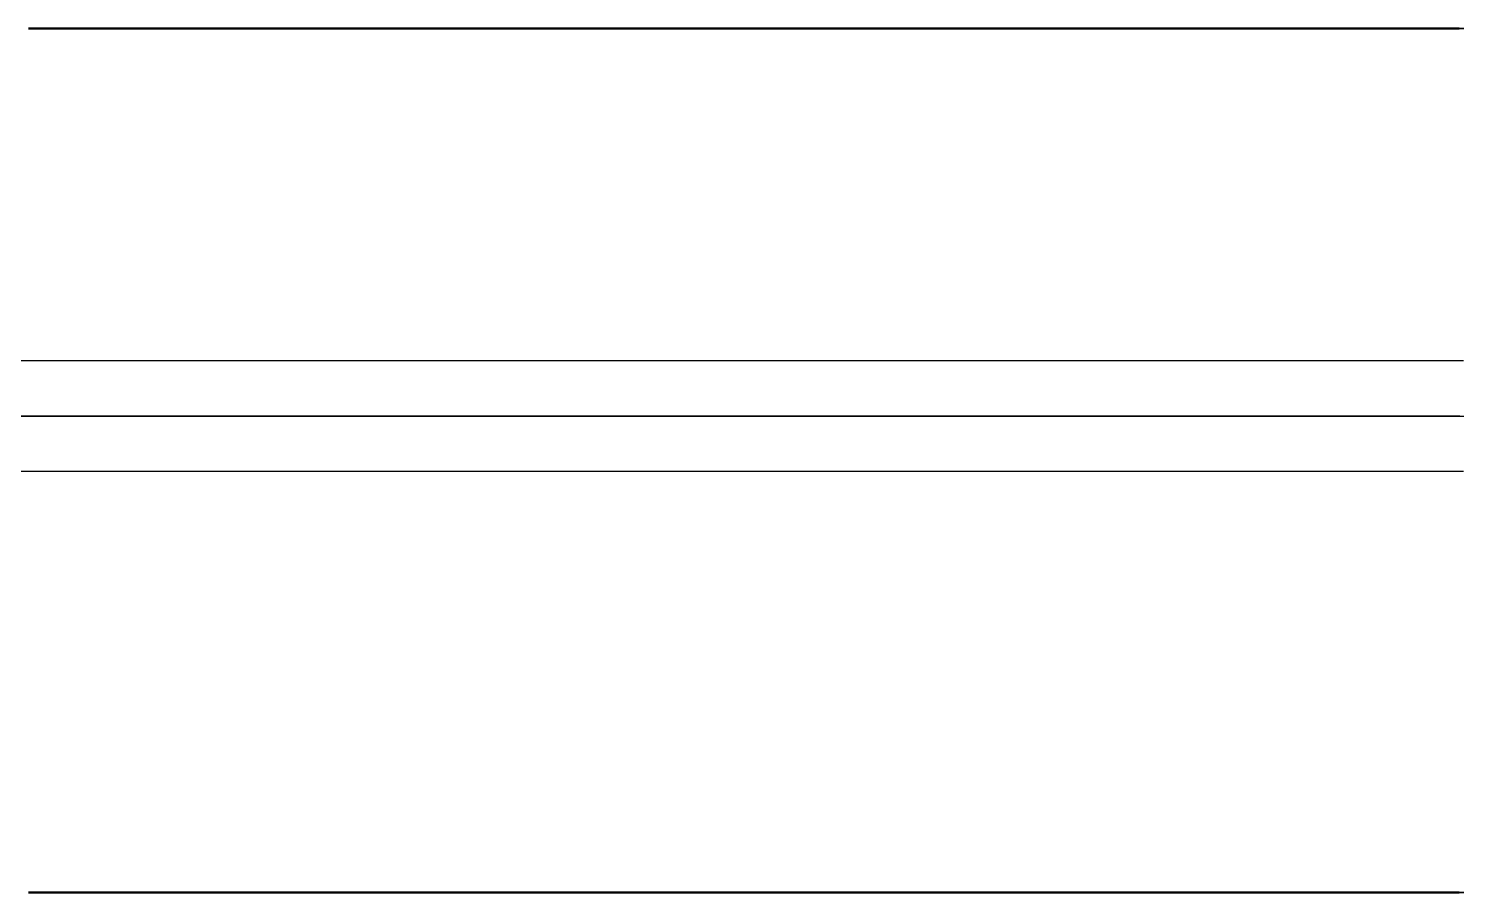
# Model space of a CAD drawing. Header units: millimetres. Extents: x 0 to 594, y 0 to 420.
# Drawn here: x 210.15 to 216.76, y 335.19 to 339.19 of the extents above; entities that cross this region are included whole.
import ezdxf

# ---------------------------------------------------------------- set-up
doc = ezdxf.new("R2010")
doc.units = ezdxf.units.MM
doc.linetypes.add('ISO02-TRAZOS', pattern=[3.75, 3, -0.75])
doc.layers.add('01-VISIBLE', color=7, linetype='CONTINUOUS', lineweight=50)
doc.layers.add('02-OCULTA', color=4, linetype='ISO02-TRAZOS', lineweight=25)

msp = doc.modelspace()

# ---------------------------------------------------------------- linework, layer by layer
at = {"layer": '01-VISIBLE'}
for points in [[(210.1497, 339.195), (210.1999, 339.195), (210.25, 339.195), (210.3002, 339.195), (210.3503, 339.195), (210.4005, 339.195), (210.4506, 339.195), (210.5008, 339.195), (210.5509, 339.195), (210.6011, 339.195), (210.6512, 339.195), (210.7014, 339.195), (210.7515, 339.195), (210.8017, 339.195), (210.8518, 339.195), (210.902, 339.195), (210.9521, 339.195), (211.0023, 339.195), (211.0524, 339.195), (211.1026, 339.195), (211.1527, 339.195), (211.2029, 339.195), (211.253, 339.195), (211.3032, 339.195), (211.3533, 339.195), (211.4035, 339.195), (211.4536, 339.195), (211.5038, 339.195), (211.5539, 339.195), (211.6041, 339.195), (211.6542, 339.195), (211.7044, 339.195), (211.7545, 339.195), (211.8047, 339.195), (211.8548, 339.195), (211.905, 339.195), (211.9551, 339.195), (212.0053, 339.195), (212.0554, 339.195), (212.1056, 339.195), (212.1557, 339.195), (212.2059, 339.195), (212.256, 339.195), (212.3062, 339.195), (212.3563, 339.195), (212.4065, 339.195), (212.4566, 339.195), (212.5068, 339.195), (212.5569, 339.195), (212.6071, 339.195), (212.6572, 339.195), (212.7074, 339.195), (212.7575, 339.195), (212.8077, 339.195), (212.8578, 339.195), (212.908, 339.195), (212.9581, 339.195), (213.0083, 339.195), (213.0584, 339.195), (213.1086, 339.195), (213.1587, 339.195), (213.2089, 339.195), (213.2591, 339.195), (213.3092, 339.195), (213.3594, 339.195), (213.4095, 339.195), (213.4597, 339.195), (213.5098, 339.195), (213.56, 339.195), (213.6101, 339.195), (213.6603, 339.195), (213.7104, 339.195), (213.7606, 339.195), (213.8107, 339.195), (213.8609, 339.195), (213.911, 339.195), (213.9612, 339.195), (214.0113, 339.195), (214.0615, 339.195), (214.1116, 339.195), (214.1618, 339.195), (214.2119, 339.195), (214.2621, 339.195), (214.3122, 339.195), (214.3624, 339.195), (214.4125, 339.195), (214.4627, 339.195), (214.5128, 339.195), (214.563, 339.195), (214.6131, 339.195), (214.6633, 339.195), (214.7134, 339.195), (214.7636, 339.195), (214.8137, 339.195), (214.8639, 339.195), (214.914, 339.195), (214.9642, 339.195), (215.0143, 339.195), (215.0645, 339.195), (215.1146, 339.195), (215.1648, 339.195), (215.2149, 339.195), (215.2651, 339.195), (215.3152, 339.195), (215.3654, 339.195), (215.4155, 339.195), (215.4657, 339.195), (215.5158, 339.195), (215.566, 339.195), (215.6161, 339.195), (215.6663, 339.195), (215.7164, 339.195), (215.7666, 339.195), (215.8167, 339.195), (215.8669, 339.195), (215.917, 339.195), (215.9672, 339.195), (216.0173, 339.195), (216.0675, 339.195), (216.1176, 339.195), (216.1678, 339.195), (216.2179, 339.195), (216.2681, 339.195), (216.3182, 339.195), (216.3684, 339.195), (216.4185, 339.195), (216.4687, 339.195), (216.5188, 339.195), (216.569, 339.195), (216.6191, 339.195), (216.6693, 339.195), (216.7194, 339.195), (216.7696, 339.195)], [(210.1497, 335.195), (210.1999, 335.195), (210.25, 335.195), (210.3002, 335.195), (210.3503, 335.195), (210.4005, 335.195), (210.4506, 335.195), (210.5008, 335.195), (210.5509, 335.195), (210.6011, 335.195), (210.6512, 335.195), (210.7014, 335.195), (210.7515, 335.195), (210.8017, 335.195), (210.8518, 335.195), (210.902, 335.195), (210.9521, 335.195), (211.0023, 335.195), (211.0524, 335.195), (211.1026, 335.195), (211.1527, 335.195), (211.2029, 335.195), (211.253, 335.195), (211.3032, 335.195), (211.3533, 335.195), (211.4035, 335.195), (211.4536, 335.195), (211.5038, 335.195), (211.5539, 335.195), (211.6041, 335.195), (211.6542, 335.195), (211.7044, 335.195), (211.7545, 335.195), (211.8047, 335.195), (211.8548, 335.195), (211.905, 335.195), (211.9551, 335.195), (212.0053, 335.195), (212.0554, 335.195), (212.1056, 335.195), (212.1557, 335.195), (212.2059, 335.195), (212.256, 335.195), (212.3062, 335.195), (212.3563, 335.195), (212.4065, 335.195), (212.4566, 335.195), (212.5068, 335.195), (212.5569, 335.195), (212.6071, 335.195), (212.6572, 335.195), (212.7074, 335.195), (212.7575, 335.195), (212.8077, 335.195), (212.8578, 335.195), (212.908, 335.195), (212.9581, 335.195), (213.0083, 335.195), (213.0584, 335.195), (213.1086, 335.195), (213.1587, 335.195), (213.2089, 335.195), (213.2591, 335.195), (213.3092, 335.195), (213.3594, 335.195), (213.4095, 335.195), (213.4597, 335.195), (213.5098, 335.195), (213.56, 335.195), (213.6101, 335.195), (213.6603, 335.195), (213.7104, 335.195), (213.7606, 335.195), (213.8107, 335.195), (213.8609, 335.195), (213.911, 335.195), (213.9612, 335.195), (214.0113, 335.195), (214.0615, 335.195), (214.1116, 335.195), (214.1618, 335.195), (214.2119, 335.195), (214.2621, 335.195), (214.3122, 335.195), (214.3624, 335.195), (214.4125, 335.195), (214.4627, 335.195), (214.5128, 335.195), (214.563, 335.195), (214.6131, 335.195), (214.6633, 335.195), (214.7134, 335.195), (214.7636, 335.195), (214.8137, 335.195), (214.8639, 335.195), (214.914, 335.195), (214.9642, 335.195), (215.0143, 335.195), (215.0645, 335.195), (215.1146, 335.195), (215.1648, 335.195), (215.2149, 335.195), (215.2651, 335.195), (215.3152, 335.195), (215.3654, 335.195), (215.4155, 335.195), (215.4657, 335.195), (215.5158, 335.195), (215.566, 335.195), (215.6161, 335.195), (215.6663, 335.195), (215.7164, 335.195), (215.7666, 335.195), (215.8167, 335.195), (215.8669, 335.195), (215.917, 335.195), (215.9672, 335.195), (216.0173, 335.195), (216.0675, 335.195), (216.1176, 335.195), (216.1678, 335.195), (216.2179, 335.195), (216.2681, 335.195), (216.3182, 335.195), (216.3684, 335.195), (216.4185, 335.195), (216.4687, 335.195), (216.5188, 335.195), (216.569, 335.195), (216.6191, 335.195), (216.6693, 335.195), (216.7194, 335.195), (216.7696, 335.195)]]:
    msp.add_lwpolyline(points, dxfattribs=at)
at = {"layer": '02-OCULTA'}
for points in [[(210.1497, 339.195), (210.1997, 339.195), (210.2498, 339.195), (210.2998, 339.195), (210.3498, 339.195), (210.3999, 339.195), (210.4499, 339.195), (210.4999, 339.195), (210.55, 339.195), (210.6, 339.195), (210.65, 339.195), (210.7001, 339.195), (210.7501, 339.195), (210.8001, 339.195), (210.8501, 339.195), (210.9002, 339.195), (210.9502, 339.195), (211.0002, 339.195), (211.0503, 339.195), (211.1003, 339.195), (211.1503, 339.195), (211.2004, 339.195), (211.2504, 339.195), (211.3004, 339.195), (211.3505, 339.195), (211.4005, 339.195), (211.4505, 339.195), (211.5005, 339.195), (211.5506, 339.195), (211.6006, 339.195), (211.6506, 339.195), (211.7007, 339.195), (211.7507, 339.195), (211.8007, 339.195), (211.8508, 339.195), (211.9008, 339.195), (211.9508, 339.195), (212.0009, 339.195), (212.0509, 339.195), (212.1009, 339.195), (212.1509, 339.195), (212.201, 339.195), (212.251, 339.195), (212.301, 339.195), (212.3511, 339.195), (212.4011, 339.195), (212.4511, 339.195), (212.5012, 339.195), (212.5512, 339.195), (212.6012, 339.195), (212.6513, 339.195), (212.7013, 339.195), (212.7513, 339.195), (212.8013, 339.195), (212.8514, 339.195), (212.9014, 339.195), (212.9514, 339.195), (213.0015, 339.195), (213.0515, 339.195), (213.1015, 339.195), (213.1516, 339.195), (213.2016, 339.195), (213.2516, 339.195), (213.3017, 339.195), (213.3517, 339.195), (213.4017, 339.195), (213.4517, 339.195), (213.5018, 339.195), (213.5518, 339.195), (213.6018, 339.195), (213.6519, 339.195), (213.7019, 339.195), (213.7519, 339.195), (213.802, 339.195), (213.852, 339.195), (213.902, 339.195), (213.9521, 339.195), (214.0021, 339.195), (214.0521, 339.195), (214.1021, 339.195), (214.1522, 339.195), (214.2022, 339.195), (214.2522, 339.195), (214.3023, 339.195), (214.3523, 339.195), (214.4023, 339.195), (214.4524, 339.195), (214.5024, 339.195), (214.5524, 339.195), (214.6025, 339.195), (214.6525, 339.195), (214.7025, 339.195), (214.7525, 339.195), (214.8026, 339.195), (214.8526, 339.195), (214.9026, 339.195), (214.9527, 339.195), (215.0027, 339.195), (215.0527, 339.195), (215.1028, 339.195), (215.1528, 339.195), (215.2028, 339.195), (215.2529, 339.195), (215.3029, 339.195), (215.3529, 339.195), (215.4029, 339.195), (215.453, 339.195), (215.503, 339.195), (215.553, 339.195), (215.6031, 339.195), (215.6531, 339.195), (215.7031, 339.195), (215.7532, 339.195), (215.8032, 339.195), (215.8532, 339.195), (215.9033, 339.195), (215.9533, 339.195), (216.0033, 339.195), (216.0533, 339.195), (216.1034, 339.195), (216.1534, 339.195), (216.2034, 339.195), (216.2535, 339.195), (216.3035, 339.195), (216.3535, 339.195), (216.4036, 339.195), (216.4536, 339.195), (216.5036, 339.195), (216.5537, 339.195), (216.6037, 339.195), (216.6537, 339.195), (216.7037, 339.195), (216.7538, 339.195), (216.8038, 339.195)], [(216.8038, 339.195), (216.7538, 339.195), (216.7037, 339.195), (216.6537, 339.195), (216.6037, 339.195), (216.5537, 339.195), (216.5036, 339.195), (216.4536, 339.195), (216.4036, 339.195), (216.3535, 339.195), (216.3035, 339.195), (216.2535, 339.195), (216.2034, 339.195), (216.1534, 339.195), (216.1034, 339.195), (216.0533, 339.195), (216.0033, 339.195), (215.9533, 339.195), (215.9033, 339.195), (215.8532, 339.195), (215.8032, 339.195), (215.7532, 339.195), (215.7031, 339.195), (215.6531, 339.195), (215.6031, 339.195), (215.553, 339.195), (215.503, 339.195), (215.453, 339.195), (215.4029, 339.195), (215.3529, 339.195), (215.3029, 339.195), (215.2529, 339.195), (215.2028, 339.195), (215.1528, 339.195), (215.1028, 339.195), (215.0527, 339.195), (215.0027, 339.195), (214.9527, 339.195), (214.9026, 339.195), (214.8526, 339.195), (214.8026, 339.195), (214.7525, 339.195), (214.7025, 339.195), (214.6525, 339.195), (214.6025, 339.195), (214.5524, 339.195), (214.5024, 339.195), (214.4524, 339.195), (214.4023, 339.195), (214.3523, 339.195), (214.3023, 339.195), (214.2522, 339.195), (214.2022, 339.195), (214.1522, 339.195), (214.1021, 339.195), (214.0521, 339.195), (214.0021, 339.195), (213.9521, 339.195), (213.902, 339.195), (213.852, 339.195), (213.802, 339.195), (213.7519, 339.195), (213.7019, 339.195), (213.6519, 339.195), (213.6018, 339.195), (213.5518, 339.195), (213.5018, 339.195), (213.4517, 339.195), (213.4017, 339.195), (213.3517, 339.195), (213.3017, 339.195), (213.2516, 339.195), (213.2016, 339.195), (213.1516, 339.195), (213.1015, 339.195), (213.0515, 339.195), (213.0015, 339.195), (212.9514, 339.195), (212.9014, 339.195), (212.8514, 339.195), (212.8013, 339.195), (212.7513, 339.195), (212.7013, 339.195), (212.6513, 339.195), (212.6012, 339.195), (212.5512, 339.195), (212.5012, 339.195), (212.4511, 339.195), (212.4011, 339.195), (212.3511, 339.195), (212.301, 339.195), (212.251, 339.195), (212.201, 339.195), (212.1509, 339.195), (212.1009, 339.195), (212.0509, 339.195), (212.0009, 339.195), (211.9508, 339.195), (211.9008, 339.195), (211.8508, 339.195), (211.8007, 339.195), (211.7507, 339.195), (211.7007, 339.195), (211.6506, 339.195), (211.6006, 339.195), (211.5506, 339.195), (211.5005, 339.195), (211.4505, 339.195), (211.4005, 339.195), (211.3505, 339.195), (211.3004, 339.195), (211.2504, 339.195), (211.2004, 339.195), (211.1503, 339.195), (211.1003, 339.195), (211.0503, 339.195), (211.0002, 339.195), (210.9502, 339.195), (210.9002, 339.195), (210.8501, 339.195), (210.8001, 339.195), (210.7501, 339.195), (210.7001, 339.195), (210.65, 339.195), (210.6, 339.195), (210.55, 339.195), (210.4999, 339.195), (210.4499, 339.195), (210.3999, 339.195), (210.3498, 339.195), (210.2998, 339.195), (210.2498, 339.195), (210.1997, 339.195), (210.1497, 339.195)], [(216.7696, 339.195), (216.7194, 339.195), (216.6693, 339.195), (216.6191, 339.195), (216.569, 339.195), (216.5188, 339.195), (216.4687, 339.195), (216.4185, 339.195), (216.3684, 339.195), (216.3182, 339.195), (216.2681, 339.195), (216.2179, 339.195), (216.1678, 339.195), (216.1176, 339.195), (216.0675, 339.195), (216.0173, 339.195), (215.9672, 339.195), (215.917, 339.195), (215.8669, 339.195), (215.8167, 339.195), (215.7666, 339.195), (215.7164, 339.195), (215.6663, 339.195), (215.6161, 339.195), (215.566, 339.195), (215.5158, 339.195), (215.4657, 339.195), (215.4155, 339.195), (215.3654, 339.195), (215.3152, 339.195), (215.2651, 339.195), (215.2149, 339.195), (215.1648, 339.195), (215.1146, 339.195), (215.0645, 339.195), (215.0143, 339.195), (214.9642, 339.195), (214.914, 339.195), (214.8639, 339.195), (214.8137, 339.195), (214.7636, 339.195), (214.7134, 339.195), (214.6633, 339.195), (214.6131, 339.195), (214.563, 339.195), (214.5128, 339.195), (214.4627, 339.195), (214.4125, 339.195), (214.3624, 339.195), (214.3122, 339.195), (214.2621, 339.195), (214.2119, 339.195), (214.1618, 339.195), (214.1116, 339.195), (214.0615, 339.195), (214.0113, 339.195), (213.9612, 339.195), (213.911, 339.195), (213.8609, 339.195), (213.8107, 339.195), (213.7606, 339.195), (213.7104, 339.195), (213.6603, 339.195), (213.6101, 339.195), (213.56, 339.195), (213.5098, 339.195), (213.4597, 339.195), (213.4095, 339.195), (213.3594, 339.195), (213.3092, 339.195), (213.2591, 339.195), (213.2089, 339.195), (213.1587, 339.195), (213.1086, 339.195), (213.0584, 339.195), (213.0083, 339.195), (212.9581, 339.195), (212.908, 339.195), (212.8578, 339.195), (212.8077, 339.195), (212.7575, 339.195), (212.7074, 339.195), (212.6572, 339.195), (212.6071, 339.195), (212.5569, 339.195), (212.5068, 339.195), (212.4566, 339.195), (212.4065, 339.195), (212.3563, 339.195), (212.3062, 339.195), (212.256, 339.195), (212.2059, 339.195), (212.1557, 339.195), (212.1056, 339.195), (212.0554, 339.195), (212.0053, 339.195), (211.9551, 339.195), (211.905, 339.195), (211.8548, 339.195), (211.8047, 339.195), (211.7545, 339.195), (211.7044, 339.195), (211.6542, 339.195), (211.6041, 339.195), (211.5539, 339.195), (211.5038, 339.195), (211.4536, 339.195), (211.4035, 339.195), (211.3533, 339.195), (211.3032, 339.195), (211.253, 339.195), (211.2029, 339.195), (211.1527, 339.195), (211.1026, 339.195), (211.0524, 339.195), (211.0023, 339.195), (210.9521, 339.195), (210.902, 339.195), (210.8518, 339.195), (210.8017, 339.195), (210.7515, 339.195), (210.7014, 339.195), (210.6512, 339.195), (210.6011, 339.195), (210.5509, 339.195), (210.5008, 339.195), (210.4506, 339.195), (210.4005, 339.195), (210.3503, 339.195), (210.3002, 339.195), (210.25, 339.195), (210.1999, 339.195), (210.1497, 339.195)], [(216.7679, 337.656), (216.7177, 337.656), (216.6676, 337.656), (216.6175, 337.656), (216.5674, 337.656), (216.5173, 337.656), (216.4672, 337.656), (216.4171, 337.656), (216.3669, 337.656), (216.3168, 337.656), (216.2667, 337.656), (216.2166, 337.656), (216.1665, 337.656), (216.1164, 337.656), (216.0662, 337.656), (216.0161, 337.656), (215.966, 337.656), (215.9159, 337.656), (215.8658, 337.656), (215.8157, 337.656), (215.7656, 337.656), (215.7154, 337.656), (215.6653, 337.656), (215.6152, 337.656), (215.5651, 337.656), (215.515, 337.656), (215.4649, 337.656), (215.4147, 337.656), (215.3646, 337.656), (215.3145, 337.656), (215.2644, 337.656), (215.2143, 337.656), (215.1642, 337.656), (215.114, 337.656), (215.0639, 337.656), (215.0138, 337.656), (214.9637, 337.656), (214.9136, 337.656), (214.8635, 337.656), (214.8134, 337.656), (214.7632, 337.656), (214.7131, 337.656), (214.663, 337.656), (214.6129, 337.656), (214.5628, 337.656), (214.5127, 337.656), (214.4625, 337.656), (214.4124, 337.656), (214.3623, 337.656), (214.3122, 337.656), (214.2621, 337.656), (214.212, 337.656), (214.1619, 337.656), (214.1117, 337.656), (214.0616, 337.656), (214.0115, 337.656), (213.9614, 337.656), (213.9113, 337.656), (213.8612, 337.656), (213.811, 337.656), (213.7609, 337.656), (213.7108, 337.656), (213.6607, 337.656), (213.6106, 337.656), (213.5605, 337.656), (213.5103, 337.656), (213.4602, 337.656), (213.4101, 337.656), (213.36, 337.656), (213.3099, 337.656), (213.2598, 337.656), (213.2097, 337.656), (213.1595, 337.656), (213.1094, 337.656), (213.0593, 337.656), (213.0092, 337.656), (212.9591, 337.656), (212.909, 337.656), (212.8588, 337.656), (212.8087, 337.656), (212.7586, 337.656), (212.7085, 337.656), (212.6584, 337.656), (212.6083, 337.656), (212.5582, 337.656), (212.508, 337.656), (212.4579, 337.656), (212.4078, 337.656), (212.3577, 337.656), (212.3076, 337.656), (212.2575, 337.656), (212.2073, 337.656), (212.1572, 337.656), (212.1071, 337.656), (212.057, 337.656), (212.0069, 337.656), (211.9568, 337.656), (211.9066, 337.656), (211.8565, 337.656), (211.8064, 337.656), (211.7563, 337.656), (211.7062, 337.656), (211.6561, 337.656), (211.606, 337.656), (211.5558, 337.656), (211.5057, 337.656), (211.4556, 337.656), (211.4055, 337.656), (211.3554, 337.656), (211.3053, 337.656), (211.2551, 337.656), (211.205, 337.656), (211.1549, 337.656), (211.1048, 337.656), (211.0547, 337.656), (211.0046, 337.656), (210.9545, 337.656), (210.9043, 337.656), (210.8542, 337.656), (210.8041, 337.656), (210.754, 337.656), (210.7039, 337.656), (210.6538, 337.656), (210.6036, 337.656), (210.5535, 337.656), (210.5034, 337.656), (210.4533, 337.656), (210.4032, 337.656), (210.3531, 337.656), (210.303, 337.656), (210.2528, 337.656), (210.2027, 337.656), (210.1526, 337.656), (210.1025, 337.656)], [(216.7894, 337.656), (216.7027, 337.656), (216.616, 337.656), (216.5293, 337.656), (216.4426, 337.656), (216.3559, 337.656), (216.2692, 337.656), (216.1825, 337.656), (216.0958, 337.656), (216.0091, 337.656), (215.9224, 337.656), (215.8357, 337.656), (215.749, 337.656), (215.6623, 337.656), (215.5756, 337.656), (215.4889, 337.656), (215.4022, 337.656), (215.3155, 337.656), (215.2288, 337.656), (215.1421, 337.656), (215.0554, 337.656), (214.9687, 337.656), (214.882, 337.656), (214.7953, 337.656), (214.7086, 337.656), (214.6219, 337.656), (214.5352, 337.656), (214.4485, 337.656), (214.3618, 337.656), (214.2751, 337.656), (214.1884, 337.656), (214.1017, 337.656), (214.015, 337.656), (213.9283, 337.656), (213.8416, 337.656), (213.7549, 337.656), (213.6682, 337.656), (213.5815, 337.656), (213.4948, 337.656), (213.4081, 337.656), (213.3214, 337.656), (213.2347, 337.656), (213.148, 337.656), (213.0613, 337.656), (212.9746, 337.656), (212.8879, 337.656), (212.8012, 337.656), (212.7145, 337.656), (212.6278, 337.656), (212.5411, 337.656), (212.4544, 337.656), (212.3677, 337.656), (212.281, 337.656), (212.1943, 337.656), (212.1076, 337.656), (212.0209, 337.656), (211.9342, 337.656), (211.8475, 337.656), (211.7608, 337.656), (211.6741, 337.656), (211.5874, 337.656), (211.5007, 337.656), (211.414, 337.656), (211.3273, 337.656), (211.2406, 337.656), (211.1539, 337.656), (211.0672, 337.656), (210.9805, 337.656), (210.8938, 337.656), (210.8071, 337.656), (210.7204, 337.656), (210.6337, 337.656), (210.547, 337.656), (210.4603, 337.656), (210.3736, 337.656), (210.2869, 337.656), (210.2002, 337.656), (210.1135, 337.656)], [(216.7634, 337.4), (216.7134, 337.4), (216.6633, 337.4), (216.6132, 337.4), (216.5631, 337.4), (216.513, 337.4), (216.4629, 337.4), (216.4128, 337.4), (216.3627, 337.4), (216.3127, 337.4), (216.2626, 337.4), (216.2125, 337.4), (216.1624, 337.4), (216.1123, 337.4), (216.0622, 337.4), (216.0121, 337.4), (215.962, 337.4), (215.912, 337.4), (215.8619, 337.4), (215.8118, 337.4), (215.7617, 337.4), (215.7116, 337.4), (215.6615, 337.4), (215.6114, 337.4), (215.5613, 337.4), (215.5113, 337.4), (215.4612, 337.4), (215.4111, 337.4), (215.361, 337.4), (215.3109, 337.4), (215.2608, 337.4), (215.2107, 337.4), (215.1606, 337.4), (215.1106, 337.4), (215.0605, 337.4), (215.0104, 337.4), (214.9603, 337.4), (214.9102, 337.4), (214.8601, 337.4), (214.81, 337.4), (214.7599, 337.4), (214.7099, 337.4), (214.6598, 337.4), (214.6097, 337.4), (214.5596, 337.4), (214.5095, 337.4), (214.4594, 337.4), (214.4093, 337.4), (214.3592, 337.4), (214.3092, 337.4), (214.2591, 337.4), (214.209, 337.4), (214.1589, 337.4), (214.1088, 337.4), (214.0587, 337.4), (214.0086, 337.4), (213.9585, 337.4), (213.9085, 337.4), (213.8584, 337.4), (213.8083, 337.4), (213.7582, 337.4), (213.7081, 337.4), (213.658, 337.4), (213.6079, 337.4), (213.5578, 337.4), (213.5078, 337.4), (213.4577, 337.4), (213.4076, 337.4), (213.3575, 337.4), (213.3074, 337.4), (213.2573, 337.4), (213.2072, 337.4), (213.1571, 337.4), (213.1071, 337.4), (213.057, 337.4), (213.0069, 337.4), (212.9568, 337.4), (212.9067, 337.4), (212.8566, 337.4), (212.8065, 337.4), (212.7564, 337.4), (212.7064, 337.4), (212.6563, 337.4), (212.6062, 337.4), (212.5561, 337.4), (212.506, 337.4), (212.4559, 337.4), (212.4058, 337.4), (212.3557, 337.4), (212.3057, 337.4), (212.2556, 337.4), (212.2055, 337.4), (212.1554, 337.4), (212.1053, 337.4), (212.0552, 337.4), (212.0051, 337.4), (211.955, 337.4), (211.905, 337.4), (211.8549, 337.4), (211.8048, 337.4), (211.7547, 337.4), (211.7046, 337.4), (211.6545, 337.4), (211.6044, 337.4), (211.5543, 337.4), (211.5043, 337.4), (211.4542, 337.4), (211.4041, 337.4), (211.354, 337.4), (211.3039, 337.4), (211.2538, 337.4), (211.2037, 337.4), (211.1536, 337.4), (211.1036, 337.4), (211.0535, 337.4), (211.0034, 337.4), (210.9533, 337.4), (210.9032, 337.4), (210.8531, 337.4), (210.803, 337.4), (210.7529, 337.4), (210.7029, 337.4), (210.6528, 337.4), (210.6027, 337.4), (210.5526, 337.4), (210.5025, 337.4), (210.4524, 337.4), (210.4023, 337.4), (210.3522, 337.4), (210.3022, 337.4), (210.2521, 337.4), (210.202, 337.4), (210.1519, 337.4), (210.1018, 337.4)], [(216.7634, 337.4), (216.7134, 337.4), (216.6633, 337.4), (216.6132, 337.4), (216.5631, 337.4), (216.513, 337.4), (216.4629, 337.4), (216.4128, 337.4), (216.3627, 337.4), (216.3127, 337.4), (216.2626, 337.4), (216.2125, 337.4), (216.1624, 337.4), (216.1123, 337.4), (216.0622, 337.4), (216.0121, 337.4), (215.962, 337.4), (215.912, 337.4), (215.8619, 337.4), (215.8118, 337.4), (215.7617, 337.4), (215.7116, 337.4), (215.6615, 337.4), (215.6114, 337.4), (215.5613, 337.4), (215.5113, 337.4), (215.4612, 337.4), (215.4111, 337.4), (215.361, 337.4), (215.3109, 337.4), (215.2608, 337.4), (215.2107, 337.4), (215.1606, 337.4), (215.1106, 337.4), (215.0605, 337.4), (215.0104, 337.4), (214.9603, 337.4), (214.9102, 337.4), (214.8601, 337.4), (214.81, 337.4), (214.7599, 337.4), (214.7099, 337.4), (214.6598, 337.4), (214.6097, 337.4), (214.5596, 337.4), (214.5095, 337.4), (214.4594, 337.4), (214.4093, 337.4), (214.3592, 337.4), (214.3092, 337.4), (214.2591, 337.4), (214.209, 337.4), (214.1589, 337.4), (214.1088, 337.4), (214.0587, 337.4), (214.0086, 337.4), (213.9585, 337.4), (213.9085, 337.4), (213.8584, 337.4), (213.8083, 337.4), (213.7582, 337.4), (213.7081, 337.4), (213.658, 337.4), (213.6079, 337.4), (213.5578, 337.4), (213.5078, 337.4), (213.4577, 337.4), (213.4076, 337.4), (213.3575, 337.4), (213.3074, 337.4), (213.2573, 337.4), (213.2072, 337.4), (213.1571, 337.4), (213.1071, 337.4), (213.057, 337.4), (213.0069, 337.4), (212.9568, 337.4), (212.9067, 337.4), (212.8566, 337.4), (212.8065, 337.4), (212.7564, 337.4), (212.7064, 337.4), (212.6563, 337.4), (212.6062, 337.4), (212.5561, 337.4), (212.506, 337.4), (212.4559, 337.4), (212.4058, 337.4), (212.3557, 337.4), (212.3057, 337.4), (212.2556, 337.4), (212.2055, 337.4), (212.1554, 337.4), (212.1053, 337.4), (212.0552, 337.4), (212.0051, 337.4), (211.955, 337.4), (211.905, 337.4), (211.8549, 337.4), (211.8048, 337.4), (211.7547, 337.4), (211.7046, 337.4), (211.6545, 337.4), (211.6044, 337.4), (211.5543, 337.4), (211.5043, 337.4), (211.4542, 337.4), (211.4041, 337.4), (211.354, 337.4), (211.3039, 337.4), (211.2538, 337.4), (211.2037, 337.4), (211.1536, 337.4), (211.1036, 337.4), (211.0535, 337.4), (211.0034, 337.4), (210.9533, 337.4), (210.9032, 337.4), (210.8531, 337.4), (210.803, 337.4), (210.7529, 337.4), (210.7029, 337.4), (210.6528, 337.4), (210.6027, 337.4), (210.5526, 337.4), (210.5025, 337.4), (210.4524, 337.4), (210.4023, 337.4), (210.3522, 337.4), (210.3022, 337.4), (210.2521, 337.4), (210.202, 337.4), (210.1519, 337.4), (210.1018, 337.4)], [(210.1023, 337.4), (210.1882, 337.4), (210.2741, 337.4), (210.36, 337.4), (210.4459, 337.4), (210.5318, 337.4), (210.6177, 337.4), (210.7036, 337.4), (210.7895, 337.4), (210.8754, 337.4), (210.9613, 337.4), (211.0472, 337.4), (211.1331, 337.4), (211.219, 337.4), (211.3049, 337.4), (211.3908, 337.4), (211.4767, 337.4), (211.5626, 337.4), (211.6485, 337.4), (211.7344, 337.4), (211.8203, 337.4), (211.9062, 337.4), (211.9921, 337.4), (212.078, 337.4), (212.1639, 337.4), (212.2498, 337.4), (212.3357, 337.4), (212.4216, 337.4), (212.5075, 337.4), (212.5934, 337.4), (212.6793, 337.4), (212.7652, 337.4), (212.8511, 337.4), (212.937, 337.4), (213.0229, 337.4), (213.1088, 337.4), (213.1947, 337.4), (213.2806, 337.4), (213.3665, 337.4), (213.4524, 337.4), (213.5383, 337.4), (213.6242, 337.4), (213.7101, 337.4), (213.796, 337.4), (213.8819, 337.4), (213.9678, 337.4), (214.0537, 337.4), (214.1396, 337.4), (214.2255, 337.4), (214.3114, 337.4), (214.3973, 337.4), (214.4832, 337.4), (214.5691, 337.4), (214.655, 337.4), (214.7409, 337.4), (214.8268, 337.4), (214.9127, 337.4), (214.9986, 337.4), (215.0845, 337.4), (215.1704, 337.4), (215.2563, 337.4), (215.3422, 337.4), (215.4281, 337.4), (215.514, 337.4), (215.5999, 337.4), (215.6858, 337.4), (215.7717, 337.4), (215.8576, 337.4), (215.9435, 337.4), (216.0294, 337.4), (216.1153, 337.4), (216.2012, 337.4), (216.2871, 337.4), (216.373, 337.4), (216.4589, 337.4), (216.5448, 337.4), (216.6307, 337.4), (216.7166, 337.4), (216.8025, 337.4)], [(210.1023, 337.4), (210.1882, 337.4), (210.2741, 337.4), (210.36, 337.4), (210.4459, 337.4), (210.5318, 337.4), (210.6177, 337.4), (210.7036, 337.4), (210.7895, 337.4), (210.8754, 337.4), (210.9613, 337.4), (211.0472, 337.4), (211.1331, 337.4), (211.219, 337.4), (211.3049, 337.4), (211.3908, 337.4), (211.4767, 337.4), (211.5626, 337.4), (211.6485, 337.4), (211.7344, 337.4), (211.8203, 337.4), (211.9062, 337.4), (211.9921, 337.4), (212.078, 337.4), (212.1639, 337.4), (212.2498, 337.4), (212.3357, 337.4), (212.4216, 337.4), (212.5075, 337.4), (212.5934, 337.4), (212.6793, 337.4), (212.7652, 337.4), (212.8511, 337.4), (212.937, 337.4), (213.0229, 337.4), (213.1088, 337.4), (213.1947, 337.4), (213.2806, 337.4), (213.3665, 337.4), (213.4524, 337.4), (213.5383, 337.4), (213.6242, 337.4), (213.7101, 337.4), (213.796, 337.4), (213.8819, 337.4), (213.9678, 337.4), (214.0537, 337.4), (214.1396, 337.4), (214.2255, 337.4), (214.3114, 337.4), (214.3973, 337.4), (214.4832, 337.4), (214.5691, 337.4), (214.655, 337.4), (214.7409, 337.4), (214.8268, 337.4), (214.9127, 337.4), (214.9986, 337.4), (215.0845, 337.4), (215.1704, 337.4), (215.2563, 337.4), (215.3422, 337.4), (215.4281, 337.4), (215.514, 337.4), (215.5999, 337.4), (215.6858, 337.4), (215.7717, 337.4), (215.8576, 337.4), (215.9435, 337.4), (216.0294, 337.4), (216.1153, 337.4), (216.2012, 337.4), (216.2871, 337.4), (216.373, 337.4), (216.4589, 337.4), (216.5448, 337.4), (216.6307, 337.4), (216.7166, 337.4), (216.8025, 337.4)], [(216.7722, 337.4), (216.7221, 337.4), (216.6719, 337.4), (216.6218, 337.4), (216.5716, 337.4), (216.5215, 337.4), (216.4713, 337.4), (216.4212, 337.4), (216.3711, 337.4), (216.3209, 337.4), (216.2708, 337.4), (216.2206, 337.4), (216.1705, 337.4), (216.1203, 337.4), (216.0702, 337.4), (216.0201, 337.4), (215.9699, 337.4), (215.9198, 337.4), (215.8696, 337.4), (215.8195, 337.4), (215.7693, 337.4), (215.7192, 337.4), (215.6691, 337.4), (215.6189, 337.4), (215.5688, 337.4), (215.5186, 337.4), (215.4685, 337.4), (215.4183, 337.4), (215.3682, 337.4), (215.3181, 337.4), (215.2679, 337.4), (215.2178, 337.4), (215.1676, 337.4), (215.1175, 337.4), (215.0673, 337.4), (215.0172, 337.4), (214.967, 337.4), (214.9169, 337.4), (214.8668, 337.4), (214.8166, 337.4), (214.7665, 337.4), (214.7163, 337.4), (214.6662, 337.4), (214.616, 337.4), (214.5659, 337.4), (214.5158, 337.4), (214.4656, 337.4), (214.4155, 337.4), (214.3653, 337.4), (214.3152, 337.4), (214.265, 337.4), (214.2149, 337.4), (214.1648, 337.4), (214.1146, 337.4), (214.0645, 337.4), (214.0143, 337.4), (213.9642, 337.4), (213.914, 337.4), (213.8639, 337.4), (213.8138, 337.4), (213.7636, 337.4), (213.7135, 337.4), (213.6633, 337.4), (213.6132, 337.4), (213.563, 337.4), (213.5129, 337.4), (213.4628, 337.4), (213.4126, 337.4), (213.3625, 337.4), (213.3123, 337.4), (213.2622, 337.4), (213.212, 337.4), (213.1619, 337.4), (213.1117, 337.4), (213.0616, 337.4), (213.0115, 337.4), (212.9613, 337.4), (212.9112, 337.4), (212.861, 337.4), (212.8109, 337.4), (212.7607, 337.4), (212.7106, 337.4), (212.6605, 337.4), (212.6103, 337.4), (212.5602, 337.4), (212.51, 337.4), (212.4599, 337.4), (212.4097, 337.4), (212.3596, 337.4), (212.3095, 337.4), (212.2593, 337.4), (212.2092, 337.4), (212.159, 337.4), (212.1089, 337.4), (212.0587, 337.4), (212.0086, 337.4), (211.9585, 337.4), (211.9083, 337.4), (211.8582, 337.4), (211.808, 337.4), (211.7579, 337.4), (211.7077, 337.4), (211.6576, 337.4), (211.6074, 337.4), (211.5573, 337.4), (211.5072, 337.4), (211.457, 337.4), (211.4069, 337.4), (211.3567, 337.4), (211.3066, 337.4), (211.2564, 337.4), (211.2063, 337.4), (211.1562, 337.4), (211.106, 337.4), (211.0559, 337.4), (211.0057, 337.4), (210.9556, 337.4), (210.9054, 337.4), (210.8553, 337.4), (210.8052, 337.4), (210.755, 337.4), (210.7049, 337.4), (210.6547, 337.4), (210.6046, 337.4), (210.5544, 337.4), (210.5043, 337.4), (210.4542, 337.4), (210.404, 337.4), (210.3539, 337.4), (210.3037, 337.4), (210.2536, 337.4), (210.2034, 337.4), (210.1533, 337.4), (210.1032, 337.4)], [(216.7722, 337.4), (216.7221, 337.4), (216.6719, 337.4), (216.6218, 337.4), (216.5716, 337.4), (216.5215, 337.4), (216.4713, 337.4), (216.4212, 337.4), (216.3711, 337.4), (216.3209, 337.4), (216.2708, 337.4), (216.2206, 337.4), (216.1705, 337.4), (216.1203, 337.4), (216.0702, 337.4), (216.0201, 337.4), (215.9699, 337.4), (215.9198, 337.4), (215.8696, 337.4), (215.8195, 337.4), (215.7693, 337.4), (215.7192, 337.4), (215.6691, 337.4), (215.6189, 337.4), (215.5688, 337.4), (215.5186, 337.4), (215.4685, 337.4), (215.4183, 337.4), (215.3682, 337.4), (215.3181, 337.4), (215.2679, 337.4), (215.2178, 337.4), (215.1676, 337.4), (215.1175, 337.4), (215.0673, 337.4), (215.0172, 337.4), (214.967, 337.4), (214.9169, 337.4), (214.8668, 337.4), (214.8166, 337.4), (214.7665, 337.4), (214.7163, 337.4), (214.6662, 337.4), (214.616, 337.4), (214.5659, 337.4), (214.5158, 337.4), (214.4656, 337.4), (214.4155, 337.4), (214.3653, 337.4), (214.3152, 337.4), (214.265, 337.4), (214.2149, 337.4), (214.1648, 337.4), (214.1146, 337.4), (214.0645, 337.4), (214.0143, 337.4), (213.9642, 337.4), (213.914, 337.4), (213.8639, 337.4), (213.8138, 337.4), (213.7636, 337.4), (213.7135, 337.4), (213.6633, 337.4), (213.6132, 337.4), (213.563, 337.4), (213.5129, 337.4), (213.4628, 337.4), (213.4126, 337.4), (213.3625, 337.4), (213.3123, 337.4), (213.2622, 337.4), (213.212, 337.4), (213.1619, 337.4), (213.1117, 337.4), (213.0616, 337.4), (213.0115, 337.4), (212.9613, 337.4), (212.9112, 337.4), (212.861, 337.4), (212.8109, 337.4), (212.7607, 337.4), (212.7106, 337.4), (212.6605, 337.4), (212.6103, 337.4), (212.5602, 337.4), (212.51, 337.4), (212.4599, 337.4), (212.4097, 337.4), (212.3596, 337.4), (212.3095, 337.4), (212.2593, 337.4), (212.2092, 337.4), (212.159, 337.4), (212.1089, 337.4), (212.0587, 337.4), (212.0086, 337.4), (211.9585, 337.4), (211.9083, 337.4), (211.8582, 337.4), (211.808, 337.4), (211.7579, 337.4), (211.7077, 337.4), (211.6576, 337.4), (211.6074, 337.4), (211.5573, 337.4), (211.5072, 337.4), (211.457, 337.4), (211.4069, 337.4), (211.3567, 337.4), (211.3066, 337.4), (211.2564, 337.4), (211.2063, 337.4), (211.1562, 337.4), (211.106, 337.4), (211.0559, 337.4), (211.0057, 337.4), (210.9556, 337.4), (210.9054, 337.4), (210.8553, 337.4), (210.8052, 337.4), (210.755, 337.4), (210.7049, 337.4), (210.6547, 337.4), (210.6046, 337.4), (210.5544, 337.4), (210.5043, 337.4), (210.4542, 337.4), (210.404, 337.4), (210.3539, 337.4), (210.3037, 337.4), (210.2536, 337.4), (210.2034, 337.4), (210.1533, 337.4), (210.1032, 337.4)], [(210.1247, 337.4), (210.2122, 337.4), (210.2997, 337.4), (210.3872, 337.4), (210.4747, 337.4), (210.5622, 337.4), (210.6497, 337.4), (210.7372, 337.4), (210.8247, 337.4), (210.9122, 337.4), (210.9997, 337.4), (211.0872, 337.4), (211.1747, 337.4), (211.2622, 337.4), (211.3497, 337.4), (211.4372, 337.4), (211.5247, 337.4), (211.6122, 337.4), (211.6997, 337.4), (211.7872, 337.4), (211.8747, 337.4), (211.9622, 337.4), (212.0497, 337.4), (212.1372, 337.4), (212.2247, 337.4), (212.3122, 337.4), (212.3997, 337.4), (212.4872, 337.4), (212.5747, 337.4), (212.6622, 337.4), (212.7497, 337.4), (212.8372, 337.4), (212.9247, 337.4), (213.0122, 337.4), (213.0997, 337.4), (213.1872, 337.4), (213.2747, 337.4), (213.3622, 337.4), (213.4497, 337.4), (213.5372, 337.4), (213.6247, 337.4), (213.7122, 337.4), (213.7997, 337.4), (213.8872, 337.4), (213.9747, 337.4), (214.0622, 337.4), (214.1497, 337.4), (214.2372, 337.4), (214.3247, 337.4), (214.4122, 337.4), (214.4997, 337.4), (214.5872, 337.4), (214.6747, 337.4), (214.7622, 337.4), (214.8497, 337.4), (214.9372, 337.4), (215.0247, 337.4), (215.1122, 337.4), (215.1997, 337.4), (215.2872, 337.4), (215.3747, 337.4), (215.4622, 337.4), (215.5497, 337.4), (215.6372, 337.4), (215.7247, 337.4), (215.8122, 337.4), (215.8997, 337.4), (215.9872, 337.4), (216.0747, 337.4), (216.1622, 337.4), (216.2497, 337.4), (216.3372, 337.4), (216.4247, 337.4), (216.5122, 337.4), (216.5997, 337.4), (216.6872, 337.4), (216.7747, 337.4)], [(210.1247, 337.4), (210.2122, 337.4), (210.2997, 337.4), (210.3872, 337.4), (210.4747, 337.4), (210.5622, 337.4), (210.6497, 337.4), (210.7372, 337.4), (210.8247, 337.4), (210.9122, 337.4), (210.9997, 337.4), (211.0872, 337.4), (211.1747, 337.4), (211.2622, 337.4), (211.3497, 337.4), (211.4372, 337.4), (211.5247, 337.4), (211.6122, 337.4), (211.6997, 337.4), (211.7872, 337.4), (211.8747, 337.4), (211.9622, 337.4), (212.0497, 337.4), (212.1372, 337.4), (212.2247, 337.4), (212.3122, 337.4), (212.3997, 337.4), (212.4872, 337.4), (212.5747, 337.4), (212.6622, 337.4), (212.7497, 337.4), (212.8372, 337.4), (212.9247, 337.4), (213.0122, 337.4), (213.0997, 337.4), (213.1872, 337.4), (213.2747, 337.4), (213.3622, 337.4), (213.4497, 337.4), (213.5372, 337.4), (213.6247, 337.4), (213.7122, 337.4), (213.7997, 337.4), (213.8872, 337.4), (213.9747, 337.4), (214.0622, 337.4), (214.1497, 337.4), (214.2372, 337.4), (214.3247, 337.4), (214.4122, 337.4), (214.4997, 337.4), (214.5872, 337.4), (214.6747, 337.4), (214.7622, 337.4), (214.8497, 337.4), (214.9372, 337.4), (215.0247, 337.4), (215.1122, 337.4), (215.1997, 337.4), (215.2872, 337.4), (215.3747, 337.4), (215.4622, 337.4), (215.5497, 337.4), (215.6372, 337.4), (215.7247, 337.4), (215.8122, 337.4), (215.8997, 337.4), (215.9872, 337.4), (216.0747, 337.4), (216.1622, 337.4), (216.2497, 337.4), (216.3372, 337.4), (216.4247, 337.4), (216.5122, 337.4), (216.5997, 337.4), (216.6872, 337.4), (216.7747, 337.4)], [(216.7679, 337.144), (216.7177, 337.144), (216.6676, 337.144), (216.6175, 337.144), (216.5674, 337.144), (216.5173, 337.144), (216.4672, 337.144), (216.4171, 337.144), (216.3669, 337.144), (216.3168, 337.144), (216.2667, 337.144), (216.2166, 337.144), (216.1665, 337.144), (216.1164, 337.144), (216.0662, 337.144), (216.0161, 337.144), (215.966, 337.144), (215.9159, 337.144), (215.8658, 337.144), (215.8157, 337.144), (215.7656, 337.144), (215.7154, 337.144), (215.6653, 337.144), (215.6152, 337.144), (215.5651, 337.144), (215.515, 337.144), (215.4649, 337.144), (215.4147, 337.144), (215.3646, 337.144), (215.3145, 337.144), (215.2644, 337.144), (215.2143, 337.144), (215.1642, 337.144), (215.114, 337.144), (215.0639, 337.144), (215.0138, 337.144), (214.9637, 337.144), (214.9136, 337.144), (214.8635, 337.144), (214.8134, 337.144), (214.7632, 337.144), (214.7131, 337.144), (214.663, 337.144), (214.6129, 337.144), (214.5628, 337.144), (214.5127, 337.144), (214.4625, 337.144), (214.4124, 337.144), (214.3623, 337.144), (214.3122, 337.144), (214.2621, 337.144), (214.212, 337.144), (214.1619, 337.144), (214.1117, 337.144), (214.0616, 337.144), (214.0115, 337.144), (213.9614, 337.144), (213.9113, 337.144), (213.8612, 337.144), (213.811, 337.144), (213.7609, 337.144), (213.7108, 337.144), (213.6607, 337.144), (213.6106, 337.144), (213.5605, 337.144), (213.5103, 337.144), (213.4602, 337.144), (213.4101, 337.144), (213.36, 337.144), (213.3099, 337.144), (213.2598, 337.144), (213.2097, 337.144), (213.1595, 337.144), (213.1094, 337.144), (213.0593, 337.144), (213.0092, 337.144), (212.9591, 337.144), (212.909, 337.144), (212.8588, 337.144), (212.8087, 337.144), (212.7586, 337.144), (212.7085, 337.144), (212.6584, 337.144), (212.6083, 337.144), (212.5582, 337.144), (212.508, 337.144), (212.4579, 337.144), (212.4078, 337.144), (212.3577, 337.144), (212.3076, 337.144), (212.2575, 337.144), (212.2073, 337.144), (212.1572, 337.144), (212.1071, 337.144), (212.057, 337.144), (212.0069, 337.144), (211.9568, 337.144), (211.9066, 337.144), (211.8565, 337.144), (211.8064, 337.144), (211.7563, 337.144), (211.7062, 337.144), (211.6561, 337.144), (211.606, 337.144), (211.5558, 337.144), (211.5057, 337.144), (211.4556, 337.144), (211.4055, 337.144), (211.3554, 337.144), (211.3053, 337.144), (211.2551, 337.144), (211.205, 337.144), (211.1549, 337.144), (211.1048, 337.144), (211.0547, 337.144), (211.0046, 337.144), (210.9545, 337.144), (210.9043, 337.144), (210.8542, 337.144), (210.8041, 337.144), (210.754, 337.144), (210.7039, 337.144), (210.6538, 337.144), (210.6036, 337.144), (210.5535, 337.144), (210.5034, 337.144), (210.4533, 337.144), (210.4032, 337.144), (210.3531, 337.144), (210.303, 337.144), (210.2528, 337.144), (210.2027, 337.144), (210.1526, 337.144), (210.1025, 337.144)], [(216.7894, 337.144), (216.7027, 337.144), (216.616, 337.144), (216.5293, 337.144), (216.4426, 337.144), (216.3559, 337.144), (216.2692, 337.144), (216.1825, 337.144), (216.0958, 337.144), (216.0091, 337.144), (215.9224, 337.144), (215.8357, 337.144), (215.749, 337.144), (215.6623, 337.144), (215.5756, 337.144), (215.4889, 337.144), (215.4022, 337.144), (215.3155, 337.144), (215.2288, 337.144), (215.1421, 337.144), (215.0554, 337.144), (214.9687, 337.144), (214.882, 337.144), (214.7953, 337.144), (214.7086, 337.144), (214.6219, 337.144), (214.5352, 337.144), (214.4485, 337.144), (214.3618, 337.144), (214.2751, 337.144), (214.1884, 337.144), (214.1017, 337.144), (214.015, 337.144), (213.9283, 337.144), (213.8416, 337.144), (213.7549, 337.144), (213.6682, 337.144), (213.5815, 337.144), (213.4948, 337.144), (213.4081, 337.144), (213.3214, 337.144), (213.2347, 337.144), (213.148, 337.144), (213.0613, 337.144), (212.9746, 337.144), (212.8879, 337.144), (212.8012, 337.144), (212.7145, 337.144), (212.6278, 337.144), (212.5411, 337.144), (212.4544, 337.144), (212.3677, 337.144), (212.281, 337.144), (212.1943, 337.144), (212.1076, 337.144), (212.0209, 337.144), (211.9342, 337.144), (211.8475, 337.144), (211.7608, 337.144), (211.6741, 337.144), (211.5874, 337.144), (211.5007, 337.144), (211.414, 337.144), (211.3273, 337.144), (211.2406, 337.144), (211.1539, 337.144), (211.0672, 337.144), (210.9805, 337.144), (210.8938, 337.144), (210.8071, 337.144), (210.7204, 337.144), (210.6337, 337.144), (210.547, 337.144), (210.4603, 337.144), (210.3736, 337.144), (210.2869, 337.144), (210.2002, 337.144), (210.1135, 337.144)], [(216.7696, 335.195), (216.7194, 335.195), (216.6693, 335.195), (216.6191, 335.195), (216.569, 335.195), (216.5188, 335.195), (216.4687, 335.195), (216.4185, 335.195), (216.3684, 335.195), (216.3182, 335.195), (216.2681, 335.195), (216.2179, 335.195), (216.1678, 335.195), (216.1176, 335.195), (216.0675, 335.195), (216.0173, 335.195), (215.9672, 335.195), (215.917, 335.195), (215.8669, 335.195), (215.8167, 335.195), (215.7666, 335.195), (215.7164, 335.195), (215.6663, 335.195), (215.6161, 335.195), (215.566, 335.195), (215.5158, 335.195), (215.4657, 335.195), (215.4155, 335.195), (215.3654, 335.195), (215.3152, 335.195), (215.2651, 335.195), (215.2149, 335.195), (215.1648, 335.195), (215.1146, 335.195), (215.0645, 335.195), (215.0143, 335.195), (214.9642, 335.195), (214.914, 335.195), (214.8639, 335.195), (214.8137, 335.195), (214.7636, 335.195), (214.7134, 335.195), (214.6633, 335.195), (214.6131, 335.195), (214.563, 335.195), (214.5128, 335.195), (214.4627, 335.195), (214.4125, 335.195), (214.3624, 335.195), (214.3122, 335.195), (214.2621, 335.195), (214.2119, 335.195), (214.1618, 335.195), (214.1116, 335.195), (214.0615, 335.195), (214.0113, 335.195), (213.9612, 335.195), (213.911, 335.195), (213.8609, 335.195), (213.8107, 335.195), (213.7606, 335.195), (213.7104, 335.195), (213.6603, 335.195), (213.6101, 335.195), (213.56, 335.195), (213.5098, 335.195), (213.4597, 335.195), (213.4095, 335.195), (213.3594, 335.195), (213.3092, 335.195), (213.2591, 335.195), (213.2089, 335.195), (213.1587, 335.195), (213.1086, 335.195), (213.0584, 335.195), (213.0083, 335.195), (212.9581, 335.195), (212.908, 335.195), (212.8578, 335.195), (212.8077, 335.195), (212.7575, 335.195), (212.7074, 335.195), (212.6572, 335.195), (212.6071, 335.195), (212.5569, 335.195), (212.5068, 335.195), (212.4566, 335.195), (212.4065, 335.195), (212.3563, 335.195), (212.3062, 335.195), (212.256, 335.195), (212.2059, 335.195), (212.1557, 335.195), (212.1056, 335.195), (212.0554, 335.195), (212.0053, 335.195), (211.9551, 335.195), (211.905, 335.195), (211.8548, 335.195), (211.8047, 335.195), (211.7545, 335.195), (211.7044, 335.195), (211.6542, 335.195), (211.6041, 335.195), (211.5539, 335.195), (211.5038, 335.195), (211.4536, 335.195), (211.4035, 335.195), (211.3533, 335.195), (211.3032, 335.195), (211.253, 335.195), (211.2029, 335.195), (211.1527, 335.195), (211.1026, 335.195), (211.0524, 335.195), (211.0023, 335.195), (210.9521, 335.195), (210.902, 335.195), (210.8518, 335.195), (210.8017, 335.195), (210.7515, 335.195), (210.7014, 335.195), (210.6512, 335.195), (210.6011, 335.195), (210.5509, 335.195), (210.5008, 335.195), (210.4506, 335.195), (210.4005, 335.195), (210.3503, 335.195), (210.3002, 335.195), (210.25, 335.195), (210.1999, 335.195), (210.1497, 335.195)], [(210.1497, 335.195), (210.1997, 335.195), (210.2498, 335.195), (210.2998, 335.195), (210.3498, 335.195), (210.3999, 335.195), (210.4499, 335.195), (210.4999, 335.195), (210.55, 335.195), (210.6, 335.195), (210.65, 335.195), (210.7001, 335.195), (210.7501, 335.195), (210.8001, 335.195), (210.8501, 335.195), (210.9002, 335.195), (210.9502, 335.195), (211.0002, 335.195), (211.0503, 335.195), (211.1003, 335.195), (211.1503, 335.195), (211.2004, 335.195), (211.2504, 335.195), (211.3004, 335.195), (211.3505, 335.195), (211.4005, 335.195), (211.4505, 335.195), (211.5005, 335.195), (211.5506, 335.195), (211.6006, 335.195), (211.6506, 335.195), (211.7007, 335.195), (211.7507, 335.195), (211.8007, 335.195), (211.8508, 335.195), (211.9008, 335.195), (211.9508, 335.195), (212.0009, 335.195), (212.0509, 335.195), (212.1009, 335.195), (212.1509, 335.195), (212.201, 335.195), (212.251, 335.195), (212.301, 335.195), (212.3511, 335.195), (212.4011, 335.195), (212.4511, 335.195), (212.5012, 335.195), (212.5512, 335.195), (212.6012, 335.195), (212.6513, 335.195), (212.7013, 335.195), (212.7513, 335.195), (212.8013, 335.195), (212.8514, 335.195), (212.9014, 335.195), (212.9514, 335.195), (213.0015, 335.195), (213.0515, 335.195), (213.1015, 335.195), (213.1516, 335.195), (213.2016, 335.195), (213.2516, 335.195), (213.3017, 335.195), (213.3517, 335.195), (213.4017, 335.195), (213.4517, 335.195), (213.5018, 335.195), (213.5518, 335.195), (213.6018, 335.195), (213.6519, 335.195), (213.7019, 335.195), (213.7519, 335.195), (213.802, 335.195), (213.852, 335.195), (213.902, 335.195), (213.9521, 335.195), (214.0021, 335.195), (214.0521, 335.195), (214.1021, 335.195), (214.1522, 335.195), (214.2022, 335.195), (214.2522, 335.195), (214.3023, 335.195), (214.3523, 335.195), (214.4023, 335.195), (214.4524, 335.195), (214.5024, 335.195), (214.5524, 335.195), (214.6025, 335.195), (214.6525, 335.195), (214.7025, 335.195), (214.7525, 335.195), (214.8026, 335.195), (214.8526, 335.195), (214.9026, 335.195), (214.9527, 335.195), (215.0027, 335.195), (215.0527, 335.195), (215.1028, 335.195), (215.1528, 335.195), (215.2028, 335.195), (215.2529, 335.195), (215.3029, 335.195), (215.3529, 335.195), (215.4029, 335.195), (215.453, 335.195), (215.503, 335.195), (215.553, 335.195), (215.6031, 335.195), (215.6531, 335.195), (215.7031, 335.195), (215.7532, 335.195), (215.8032, 335.195), (215.8532, 335.195), (215.9033, 335.195), (215.9533, 335.195), (216.0033, 335.195), (216.0533, 335.195), (216.1034, 335.195), (216.1534, 335.195), (216.2034, 335.195), (216.2535, 335.195), (216.3035, 335.195), (216.3535, 335.195), (216.4036, 335.195), (216.4536, 335.195), (216.5036, 335.195), (216.5537, 335.195), (216.6037, 335.195), (216.6537, 335.195), (216.7037, 335.195), (216.7538, 335.195), (216.8038, 335.195)], [(216.8038, 335.195), (216.7538, 335.195), (216.7037, 335.195), (216.6537, 335.195), (216.6037, 335.195), (216.5537, 335.195), (216.5036, 335.195), (216.4536, 335.195), (216.4036, 335.195), (216.3535, 335.195), (216.3035, 335.195), (216.2535, 335.195), (216.2034, 335.195), (216.1534, 335.195), (216.1034, 335.195), (216.0533, 335.195), (216.0033, 335.195), (215.9533, 335.195), (215.9033, 335.195), (215.8532, 335.195), (215.8032, 335.195), (215.7532, 335.195), (215.7031, 335.195), (215.6531, 335.195), (215.6031, 335.195), (215.553, 335.195), (215.503, 335.195), (215.453, 335.195), (215.4029, 335.195), (215.3529, 335.195), (215.3029, 335.195), (215.2529, 335.195), (215.2028, 335.195), (215.1528, 335.195), (215.1028, 335.195), (215.0527, 335.195), (215.0027, 335.195), (214.9527, 335.195), (214.9026, 335.195), (214.8526, 335.195), (214.8026, 335.195), (214.7525, 335.195), (214.7025, 335.195), (214.6525, 335.195), (214.6025, 335.195), (214.5524, 335.195), (214.5024, 335.195), (214.4524, 335.195), (214.4023, 335.195), (214.3523, 335.195), (214.3023, 335.195), (214.2522, 335.195), (214.2022, 335.195), (214.1522, 335.195), (214.1021, 335.195), (214.0521, 335.195), (214.0021, 335.195), (213.9521, 335.195), (213.902, 335.195), (213.852, 335.195), (213.802, 335.195), (213.7519, 335.195), (213.7019, 335.195), (213.6519, 335.195), (213.6018, 335.195), (213.5518, 335.195), (213.5018, 335.195), (213.4517, 335.195), (213.4017, 335.195), (213.3517, 335.195), (213.3017, 335.195), (213.2516, 335.195), (213.2016, 335.195), (213.1516, 335.195), (213.1015, 335.195), (213.0515, 335.195), (213.0015, 335.195), (212.9514, 335.195), (212.9014, 335.195), (212.8514, 335.195), (212.8013, 335.195), (212.7513, 335.195), (212.7013, 335.195), (212.6513, 335.195), (212.6012, 335.195), (212.5512, 335.195), (212.5012, 335.195), (212.4511, 335.195), (212.4011, 335.195), (212.3511, 335.195), (212.301, 335.195), (212.251, 335.195), (212.201, 335.195), (212.1509, 335.195), (212.1009, 335.195), (212.0509, 335.195), (212.0009, 335.195), (211.9508, 335.195), (211.9008, 335.195), (211.8508, 335.195), (211.8007, 335.195), (211.7507, 335.195), (211.7007, 335.195), (211.6506, 335.195), (211.6006, 335.195), (211.5506, 335.195), (211.5005, 335.195), (211.4505, 335.195), (211.4005, 335.195), (211.3505, 335.195), (211.3004, 335.195), (211.2504, 335.195), (211.2004, 335.195), (211.1503, 335.195), (211.1003, 335.195), (211.0503, 335.195), (211.0002, 335.195), (210.9502, 335.195), (210.9002, 335.195), (210.8501, 335.195), (210.8001, 335.195), (210.7501, 335.195), (210.7001, 335.195), (210.65, 335.195), (210.6, 335.195), (210.55, 335.195), (210.4999, 335.195), (210.4499, 335.195), (210.3999, 335.195), (210.3498, 335.195), (210.2998, 335.195), (210.2498, 335.195), (210.1997, 335.195), (210.1497, 335.195)]]:
    msp.add_lwpolyline(points, dxfattribs=at)

doc.saveas('drawing.dxf')
